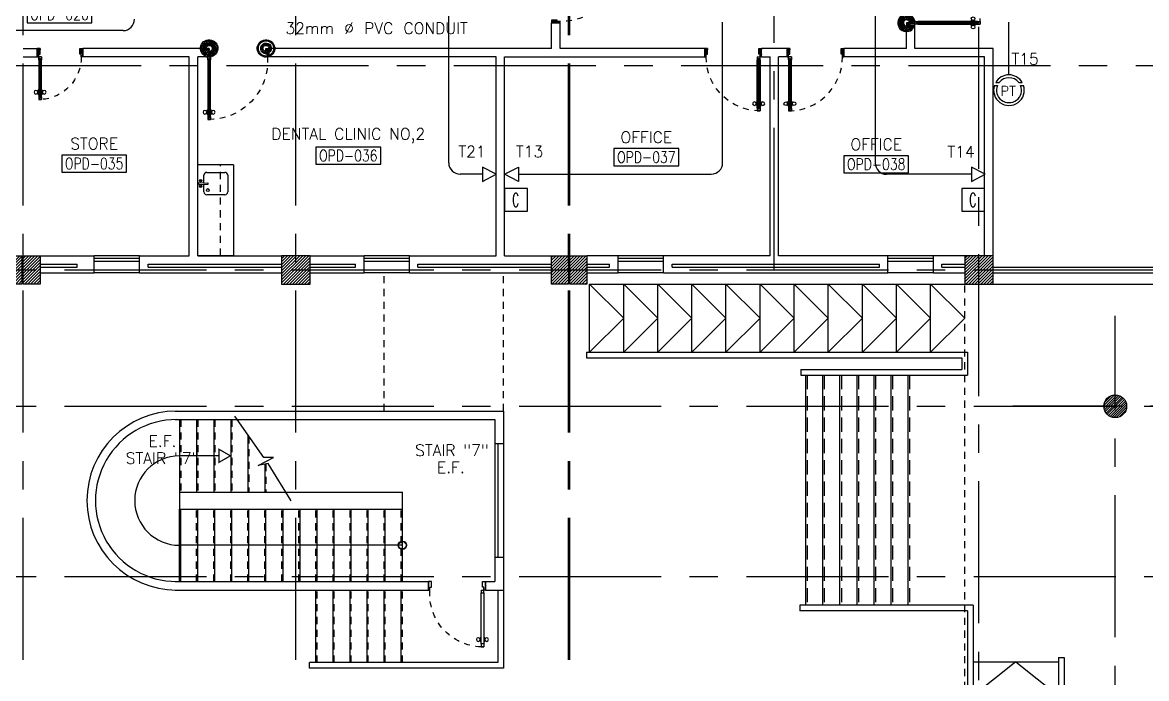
# Model space of a CAD drawing. Extents: x -1.4 to 90.6, y -12.3 to 78.9.
# Drawn here: x 42.56 to 62.34, y -0.56 to 10.99 of the extents above; entities that cross this region are included whole.
import ezdxf
from ezdxf.enums import TextEntityAlignment as Align

# ---------------------------------------------------------------- set-up
doc = ezdxf.new("R2010")
doc.units = 0
doc.header["$MEASUREMENT"] = 0
for name, pattern in [('CENTERX2', [4, 2.5, -0.5, 0.5, -0.5]), ('HIDDEN', [0.375, 0.25, -0.125]), ('HIDDEN2', [0.1875, 0.125, -0.0625])]:
    doc.linetypes.add(name, pattern=pattern)
doc.layers.get('0').update_dxf_attribs({"color": 11, "linetype": 'CONTINUOUS'})
for name, color, linetype in [('AXES', 11, 'CENTERX2'), ('CANOPY-LN', 11, 'CONTINUOUS'), ('COL', 11, 'CONTINUOUS'), ('DOOR', 11, 'CONTINUOUS'), ('E-CO', 6, 'CONTINUOUS'), ('E-TEL', 4, 'CONTINUOUS'), ('E-TEXT', 2, 'CONTINUOUS'), ('E-WIRE', 4, 'CONTINUOUS'), ('Handrail', 11, 'CONTINUOUS'), ('HAT', 11, 'CONTINUOUS'), ('HIDDEN', 11, 'HIDDEN2'), ('INSUL', 11, 'CONTINUOUS'), ('Locker', 11, 'CONTINUOUS'), ('ME-FIX', 11, 'CONTINUOUS'), ('Ramb', 11, 'CONTINUOUS'), ('RM-BOX', 11, 'CONTINUOUS'), ('RM-NAME', 11, 'CONTINUOUS'), ('RM-NO', 11, 'CONTINUOUS'), ('SHAFT', 11, 'CONTINUOUS'), ('Step', 11, 'CONTINUOUS'), ('STR', 11, 'CONTINUOUS'), ('WALL', 11, 'CONTINUOUS'), ('WIN', 11, 'CONTINUOUS')]:
    doc.layers.add(name, color=color, linetype=linetype)
doc.styles.add('ROMANS', font='ROMANS.shx', dxfattribs={"width": 0.6})
doc.styles.get("Standard").update_dxf_attribs({"font": 'TXT.shx'})

# ---------------------------------------------------------------- blocks, each defined once
blk = doc.blocks.new('RM1')
at = {"layer": 'RM-BOX'}
blk.add_lwpolyline([(570, -200), (-570, -200), (-570, -500), (570, -500)], close=True, dxfattribs=at)
at = {"layer": 'RM-NAME', "style": 'ROMANS'}
for tag, p in [('ROOMNAME1', (0, 324)), ('ROOMNAME2', (0, 0))]:
    blk.add_attdef(tag, text='', height=200, dxfattribs=at).set_placement(p, align=Align.MIDDLE)
at = {"layer": 'RM-NO', "style": 'ROMANS', "width": 0.8}
blk.add_attdef('ROOMNO', text='', height=200, dxfattribs=at).set_placement((0, -350), align=Align.MIDDLE)
blk = doc.blocks.new('*X131')
at = {"color": 0}
for p, q in [((61359, 10129), (61837, 10607)), ((61359, 10182), (61784, 10607)), ((61359, 10235), (61731, 10607)), ((61359, 10288), (61678, 10607)), ((61359, 10341), (61624, 10607)), ((61359, 10395), (61571, 10607)), ((61359, 10448), (61518, 10607)), ((61359, 10501), (61465, 10607)), ((61359, 10554), (61412, 10607)), ((61359, 10607), (61359, 10607)), ((61390, 10107), (61859, 10576)), ((61443, 10107), (61859, 10523)), ((61496, 10107), (61859, 10470)), ((61549, 10107), (61859, 10417)), ((61602, 10107), (61859, 10364)), ((61655, 10107), (61859, 10311)), ((61708, 10107), (61859, 10258)), ((61761, 10107), (61859, 10205)), ((61814, 10107), (61859, 10152))]:
    blk.add_line(p, q, dxfattribs=at)
blk = doc.blocks.new('COL50')
at = {"layer": 'COL'}
blk.add_lwpolyline([(-250, 250), (-250, -250), (250, -250), (250, 250)], close=True, dxfattribs=at)
blk = doc.blocks.new('A$C74DC60CF')
at = {"layer": 'DOOR', "color": 0, "linetype": 'ByBlock'}
for p, q in [((81, 1200), (81, 1250)), ((131, 1250), (81, 1250)), ((81, 1250), (131, 1250)), ((81, 1200), (98, 1200)), ((98, 1200), (98, 1220)), ((98, 1220), (114, 1220)), ((114, 1200), (114, 1220)), ((114, 1200), (131, 1200)), ((131, 1200), (131, 1250)), ((65, 1155), (65, 1090)), ((74, 1155), (65, 1155)), ((74, 1090), (65, 1090)), ((74, 1078), (74, 1168)), ((81, 1168), (74, 1168)), ((74, 1155), (74, 1090)), ((81, 1078), (74, 1078)), ((131, 1168), (138, 1168)), ((131, 1078), (138, 1078)), ((138, 1078), (138, 1168)), ((138, 1155), (138, 1090)), ((138, 1155), (147, 1155)), ((138, 1090), (147, 1090)), ((147, 1155), (147, 1090)), ((98, 200), (81, 200)), ((81, 200), (81, 150)), ((98, 180), (98, 200)), ((131, 200), (114, 200)), ((114, 200), (114, 180)), ((131, 150), (131, 200)), ((56, 150), (56, 0)), ((56, 150), (81, 150)), ((106, 0), (56, 0)), ((131, 150), (81, 150)), ((81, 150), (81, 100)), ((81, 100), (106, 100)), ((114, 180), (98, 180)), ((106, 100), (106, 0)), ((1131, 100), (1106, 100)), ((1106, 100), (1106, 0)), ((1131, 150), (1131, 100)), ((1156, 150), (1131, 150)), ((1156, 150), (1156, 0)), ((1156, 0), (1156, 150)), ((1106, 0), (1156, 0))]:
    blk.add_line(p, q, dxfattribs=at)
at = {"layer": 'DOOR', "linetype": 'ByBlock'}
for p, q in [((81, 200), (81, 1200)), ((98, 200), (98, 1200)), ((114, 200), (114, 1200)), ((131, 1200), (131, 200))]:
    blk.add_line(p, q, dxfattribs=at)
at = {"layer": 'DOOR', "color": 9, "linetype": 'ByBlock'}
for p, q in [((106, 0), (56, 114)), ((106, 0), (56, 40)), ((106, 0), (93, 100)), ((1106, 0), (1156, 114)), ((1106, 0), (1119, 100)), ((1106, 0), (1156, 40))]:
    blk.add_line(p, q, dxfattribs=at)
at = {"layer": 'DOOR', "color": 0, "linetype": 'ByBlock'}
for centre in [(32, 1123), (179, 1123)]:
    blk.add_circle(centre, 32.4, dxfattribs=at)
at = {"layer": 'DOOR', "linetype": 'HIDDEN', "ltscale": 0.5}
blk.add_arc((106, 223), 1028, 355.9414, 91.3941, dxfattribs=at)
at = {"layer": 'DOOR', "color": 9, "linetype": 'ByBlock'}
for centre, radius, start, end in [((106, 0), 154, 103.7142, 108.8947), ((106, 0), 134, 100.72, 111.8402), ((106, 0), 114, 102.6226, 115.9162), ((106, 0), 94.4, 90, 121.9818), ((106, 0), 74.4, 90, 132.2236), ((106, 0), 54.4, 90, 156.7926), ((106, 0), 34.4, 90, 180), ((106, 0), 14.4, 90, 180), ((1106, 0), 94.4, 58.0182, 90), ((1106, 0), 74.4, 47.7764, 90), ((1106, 0), 54.4, 23.2074, 90), ((1106, 0), 34.4, 0, 90), ((1106, 0), 14.4, 0, 90), ((1106, 0), 134, 68.1598, 79.28), ((1106, 0), 154, 71.1053, 76.2858)]:
    blk.add_arc(centre, radius, start, end, dxfattribs=at)
blk = doc.blocks.new('*X125')
at = {"color": 0}
for p, q in [((73379, 10694), (73846, 11161)), ((73379, 10747), (73793, 11161)), ((73379, 10800), (73740, 11161)), ((73379, 10853), (73687, 11161)), ((73379, 10906), (73634, 11161)), ((73379, 10959), (73581, 11161)), ((73379, 11012), (73528, 11161)), ((73379, 11065), (73475, 11161)), ((73379, 11118), (73422, 11161)), ((73399, 10661), (73879, 11141)), ((73452, 10661), (73879, 11088)), ((73505, 10661), (73879, 11035)), ((73558, 10661), (73879, 10982)), ((73611, 10661), (73879, 10929)), ((73664, 10661), (73879, 10876)), ((73717, 10661), (73879, 10823)), ((73770, 10661), (73879, 10770)), ((73823, 10661), (73879, 10717)), ((73876, 10661), (73879, 10664))]:
    blk.add_line(p, q, dxfattribs=at)
blk = doc.blocks.new('DOOR100')
at = {"layer": 'DOOR', "color": 7, "linetype": 'ByBlock'}
for p, q in [((-91, 1205), (-91, 1140)), ((-82, 1205), (-91, 1205)), ((-82, 1128), (-82, 1218)), ((-75, 1218), (-82, 1218)), ((-82, 1205), (-82, 1140)), ((-75, 1250), (-75, 1300)), ((-75, 1300), (-25, 1300)), ((-25, 1300), (-75, 1300)), ((-58, 1250), (-75, 1250)), ((-58, 1250), (-58, 1270)), ((-42, 1270), (-58, 1270)), ((-42, 1250), (-42, 1270)), ((-25, 1250), (-42, 1250)), ((-25, 1250), (-25, 1300)), ((-25, 1218), (-18, 1218)), ((-18, 1128), (-18, 1218)), ((-18, 1205), (-18, 1140)), ((-18, 1205), (-9, 1205)), ((-9, 1205), (-9, 1140)), ((-82, 1140), (-91, 1140)), ((-75, 1128), (-82, 1128)), ((-25, 1128), (-18, 1128)), ((-18, 1140), (-9, 1140)), ((-75, 200), (-58, 200)), ((-75, 150), (-75, 200)), ((-58, 200), (-58, 180)), ((-42, 200), (-25, 200)), ((-42, 180), (-42, 200)), ((-25, 200), (-25, 150)), ((-1200, 0), (-1200, 150)), ((-1200, 150), (-1175, 150)), ((-1200, 150), (-1200, 0)), ((-1150, 0), (-1200, 114)), ((-1150, 0), (-1200, 40)), ((-1150, 0), (-1200, 0)), ((-1175, 150), (-1175, 100)), ((-1175, 100), (-1150, 100)), ((-1150, 0), (-1163, 100)), ((-1150, 100), (-1150, 0)), ((-75, 150), (-25, 150)), ((-58, 180), (-42, 180)), ((-50, 0), (0, 114)), ((-50, 100), (-50, 0)), ((-50, 0), (-37, 100)), ((-25, 100), (-50, 100)), ((-50, 0), (0, 40)), ((-50, 0), (0, 0)), ((0, 150), (-25, 150)), ((-25, 150), (-25, 100)), ((0, 0), (0, 150)), ((0, 150), (0, 0))]:
    blk.add_line(p, q, dxfattribs=at)
at = {"layer": 'DOOR', "linetype": 'ByBlock'}
for p, q in [((-75, 1250), (-75, 200)), ((-58, 200), (-58, 1250)), ((-42, 200), (-42, 1250)), ((-25, 200), (-25, 1250))]:
    blk.add_line(p, q, dxfattribs=at)
at = {"layer": 'DOOR', "color": 7, "linetype": 'ByBlock'}
for centre in [(-124, 1173), (24, 1173)]:
    blk.add_circle(centre, 32.4, dxfattribs=at)
at = {"layer": 'DOOR', "linetype": 'HIDDEN', "ltscale": 0.5}
blk.add_arc((-25, 150), 1150, 90, 180, dxfattribs=at)
at = {"layer": 'DOOR', "color": 7, "linetype": 'ByBlock'}
for centre, radius, start, end in [((-1150, 0), 154, 103.7142, 108.8947), ((-1150, 0), 134, 100.72, 111.8402), ((-1150, 0), 94.4, 90, 121.9818), ((-1150, 0), 74.4, 90, 132.2236), ((-1150, 0), 54.4, 90, 156.7926), ((-1150, 0), 34.4, 90, 180), ((-1150, 0), 14.4, 90, 180), ((-50, 0), 94.4, 58.0182, 90), ((-50, 0), 74.4, 47.7764, 90), ((-50, 0), 54.4, 23.2074, 90), ((-50, 0), 34.4, 0, 90), ((-50, 0), 14.4, 0, 90), ((-50, 0), 134, 68.1598, 79.28), ((-50, 0), 114, 64.0838, 77.3774), ((-50, 0), 154, 71.1053, 76.2858)]:
    blk.add_arc(centre, radius, start, end, dxfattribs=at)
blk = doc.blocks.new('A$C49F1192B')
at = {"layer": 'DOOR', "color": 0, "linetype": 'ByBlock', "xscale": -1, "rotation": 270}
blk.add_blockref('DOOR100', (0, 1200), dxfattribs=at)
blk = doc.blocks.new('C-300')
at = {"layer": 'HAT', "linetype": 'ByBlock', "ltscale": 0.3}
h = blk.add_hatch(dxfattribs=at)
h.set_pattern_fill('ANSI31', color=8, scale=300, style=0)
h.set_pattern_definition([(45, (-258496.182, -82361.005), (-26.5165043, 26.5165043), [])])
h.paths.add_polyline_path([(300, 500), (0, 500), (0, 250), (300, 250)])
h.paths.add_polyline_path([(300, 250), (0, 250), (0, 0), (300, 0)])
at = {"layer": 'COL'}
blk.add_lwpolyline([(0, 500), (300, 500), (300, 0), (0, 0)], close=True, dxfattribs=at)
blk = doc.blocks.new('C-300A')
at = {"layer": 'SHAFT', "color": 6, "linetype": 'ByBlock', "ltscale": 0.3}
for p in [(-300, 0), (20, 0)]:
    blk.add_blockref('C-300', p, dxfattribs=at)
blk = doc.blocks.new('DOOR1000')
at = {"layer": 'DOOR', "color": 7, "linetype": 'ByBlock'}
for p, q in [((-150, 0), (0, 0)), ((-150, 0), (-150, -25)), ((0, -50), (-114, 0)), ((0, -50), (-40, 0)), ((0, -50), (0, 0)), ((-1100, -25), (-1100, -75)), ((-1100, -75), (-1100, -25)), ((-1050, -25), (-1100, -25)), ((-1050, -75), (-1100, -75)), ((-1070, -42), (-1070, -58)), ((-1050, -42), (-1070, -42)), ((-1050, -58), (-1070, -58)), ((-1050, -25), (-1050, -42)), ((-1050, -58), (-1050, -75)), ((-1018, -25), (-1018, -18)), ((-928, -18), (-1018, -18)), ((-1018, -75), (-1018, -82)), ((-928, -82), (-1018, -82)), ((-1005, -18), (-1005, -9)), ((-1005, -9), (-940, -9)), ((-1005, -18), (-940, -18)), ((-1005, -82), (-1005, -91)), ((-1005, -82), (-940, -82)), ((-1005, -91), (-940, -91)), ((-940, -18), (-940, -9)), ((-940, -82), (-940, -91)), ((-928, -25), (-928, -18)), ((-928, -75), (-928, -82)), ((-200, -25), (-150, -25)), ((-200, -42), (-200, -25)), ((-180, -42), (-200, -42)), ((-200, -58), (-180, -58)), ((-200, -75), (-200, -58)), ((-150, -75), (-200, -75)), ((-180, -58), (-180, -42)), ((-150, -25), (-100, -25)), ((-150, -75), (-150, -25)), ((-100, -25), (-100, -50)), ((0, -50), (-100, -37)), ((-100, -50), (0, -50)), ((-150, -975), (-100, -975)), ((-150, -1000), (-150, -975)), ((0, -950), (-114, -1000)), ((-100, -975), (-100, -950)), ((0, -950), (-100, -963)), ((-100, -950), (0, -950)), ((0, -950), (-40, -1000)), ((0, -950), (0, -1000)), ((-150, -1000), (0, -1000)), ((0, -1000), (-150, -1000))]:
    blk.add_line(p, q, dxfattribs=at)
at = {"layer": 'DOOR', "linetype": 'ByBlock'}
for p, q in [((-200, -25), (-1050, -25)), ((-200, -42), (-1050, -42)), ((-200, -58), (-1050, -58)), ((-1050, -75), (-200, -75))]:
    blk.add_line(p, q, dxfattribs=at)
at = {"layer": 'DOOR', "color": 7, "linetype": 'ByBlock'}
for centre in [(-973, 24), (-973, -124)]:
    blk.add_circle(centre, 32.4, dxfattribs=at)
for centre, radius, start, end in [((0, -50), 154, 161.1053, 166.2858), ((0, -50), 94.4, 148.0182, 180), ((0, -50), 134, 158.1598, 169.28), ((0, -50), 114, 154.0838, 167.3774), ((0, -50), 74.4, 137.7764, 180), ((0, -50), 54.4, 113.2074, 180), ((0, -50), 34.4, 90, 180), ((0, -50), 14.4, 90, 180), ((0, -950), 154, 193.7142, 198.8947), ((0, -950), 134, 190.72, 201.8402), ((0, -950), 94.4, 180, 211.9818), ((0, -950), 74.4, 180, 222.2236), ((0, -950), 54.4, 180, 246.7926), ((0, -950), 34.4, 180, 270), ((0, -950), 14.4, 180, 270)]:
    blk.add_arc(centre, radius, start, end, dxfattribs=at)
at = {"layer": 'DOOR', "linetype": 'HIDDEN', "ltscale": 0.5}
blk.add_arc((-150, -25), 950, 180, 270, dxfattribs=at)
blk = doc.blocks.new('DOOR80')
at = {"layer": 'DOOR', "color": 7, "linetype": 'ByBlock'}
for p, q in [((-150, 800), (0, 800)), ((-150, 800), (-150, 775)), ((0, 800), (-150, 800)), ((0, 750), (-114, 800)), ((0, 750), (-40, 800)), ((0, 750), (0, 800)), ((-150, 775), (-100, 775)), ((-100, 775), (-100, 750)), ((0, 750), (-100, 763)), ((-100, 750), (0, 750)), ((-850, 75), (-900, 75)), ((-900, 75), (-900, 25)), ((-900, 25), (-900, 75)), ((-850, 25), (-900, 25)), ((-850, 58), (-870, 58)), ((-870, 42), (-870, 58)), ((-850, 42), (-870, 42)), ((-850, 58), (-850, 75)), ((-850, 25), (-850, 42)), ((-727, 82), (-817, 82)), ((-817, 75), (-817, 82)), ((-817, 25), (-817, 18)), ((-727, 18), (-817, 18)), ((-805, 91), (-740, 91)), ((-805, 82), (-805, 91)), ((-805, 82), (-740, 82)), ((-805, 18), (-740, 18)), ((-805, 18), (-805, 9)), ((-805, 9), (-740, 9)), ((-740, 82), (-740, 91)), ((-740, 18), (-740, 9)), ((-727, 75), (-727, 82)), ((-727, 25), (-727, 18)), ((-150, 75), (-200, 75)), ((-200, 75), (-200, 58)), ((-200, 58), (-180, 58)), ((-180, 42), (-200, 42)), ((-200, 42), (-200, 25)), ((-200, 25), (-150, 25)), ((-180, 58), (-180, 42)), ((-150, 75), (-150, 25)), ((-150, 25), (-100, 25)), ((-150, 0), (-150, 25)), ((0, 0), (-150, 0)), ((0, 50), (-114, 0)), ((-100, 25), (-100, 50)), ((0, 50), (-100, 37)), ((-100, 50), (0, 50)), ((0, 50), (-40, 0)), ((0, 50), (0, 0))]:
    blk.add_line(p, q, dxfattribs=at)
at = {"layer": 'DOOR', "linetype": 'ByBlock'}
for p, q in [((-850, 75), (-200, 75)), ((-200, 58), (-850, 58)), ((-200, 42), (-850, 42)), ((-200, 25), (-850, 25))]:
    blk.add_line(p, q, dxfattribs=at)
at = {"layer": 'DOOR', "color": 7, "linetype": 'ByBlock'}
for centre in [(-772, 124), (-772, -24)]:
    blk.add_circle(centre, 32.4, dxfattribs=at)
for centre, radius, start, end in [((0, 750), 154, 161.1053, 166.2858), ((0, 750), 134, 158.1598, 169.28), ((0, 750), 94.4, 148.0182, 180), ((0, 750), 74.4, 137.7764, 180), ((0, 750), 54.4, 113.2074, 180), ((0, 750), 34.4, 90, 180), ((0, 750), 14.4, 90, 180), ((0, 50), 154, 193.7142, 198.8947), ((0, 50), 134, 190.72, 201.8402), ((0, 50), 114, 192.6226, 205.9162), ((0, 50), 94.4, 180, 211.9818), ((0, 50), 74.4, 180, 222.2236), ((0, 50), 54.4, 180, 246.7926), ((0, 50), 34.4, 180, 270), ((0, 50), 14.4, 180, 270)]:
    blk.add_arc(centre, radius, start, end, dxfattribs=at)
at = {"layer": 'DOOR', "linetype": 'HIDDEN', "ltscale": 0.5}
blk.add_arc((-149, 23), 752, 90.0695, 176.0204, dxfattribs=at)
blk = doc.blocks.new('STL-DR')
at = {"layer": 'DOOR', "color": 0, "linetype": 'ByBlock'}
for p, q in [((50, 0), (0, 0)), ((0, -150), (0, 0)), ((50, -100), (50, 0)), ((0, -150), (25, -150)), ((25, -100), (50, -100)), ((25, -150), (25, -100)), ((75, -150), (25, -150)), ((25, -200), (25, -150)), ((75, -150), (75, -200)), ((950, -100), (950, 0)), ((950, 0), (1000, 0)), ((975, -100), (950, -100)), ((975, -150), (975, -100)), ((1000, -150), (975, -150)), ((1000, 0), (1000, -150)), ((75, -200), (25, -200)), ((18, -978), (18, -1068)), ((25, -978), (18, -978)), ((75, -978), (82, -978)), ((82, -978), (82, -1068)), ((18, -990), (9, -990)), ((9, -1055), (9, -990)), ((18, -1055), (9, -1055)), ((18, -1055), (18, -990)), ((25, -1068), (18, -1068)), ((25, -1100), (75, -1100)), ((25, -1100), (25, -1150)), ((25, -1150), (75, -1150)), ((75, -1150), (25, -1150)), ((75, -1068), (82, -1068)), ((75, -1100), (75, -1150)), ((82, -990), (91, -990)), ((82, -1055), (82, -990)), ((82, -1055), (91, -1055)), ((91, -1055), (91, -990))]:
    blk.add_line(p, q, dxfattribs=at)
at = {"layer": 'DOOR', "linetype": 'ByBlock'}
for p, q in [((25, -200), (25, -1100)), ((75, -1100), (75, -200))]:
    blk.add_line(p, q, dxfattribs=at)
at = {"layer": 'DOOR', "color": 0, "linetype": 'ByBlock'}
for centre in [(-24, -1023), (124, -1023)]:
    blk.add_circle(centre, 32.4, dxfattribs=at)
at = {"layer": 'DOOR', "linetype": 'HIDDEN', "ltscale": 0.5}
blk.add_arc((50, -223), 928, 271.544, 4.4816, dxfattribs=at)
at = {"layer": 'WALL'}
for p, q in [((0, 0), (0, -150)), ((0, 0), (0, -150)), ((1000, 0), (1000, -150))]:
    blk.add_line(p, q, dxfattribs=at)
blk = doc.blocks.new('A$C347D0806')
at = {"layer": 'ME-FIX'}
for p, q in [((0.627, 1.6), (0.627, 0)), ((0.107, 1.28), (0.107, 1.417)), ((0.157, 1.467), (0.478, 1.467)), ((0.528, 1.417), (0.528, 1.124)), ((0.019, 1.254), (0.019, 1.287)), ((0.019, 1.287), (0.174, 1.28)), ((0.019, 1.254), (0.174, 1.261)), ((0.107, 1.124), (0.107, 1.261)), ((0.478, 1.074), (0.157, 1.074)), ((0.627, 0), (0, 0))]:
    blk.add_line(p, q, dxfattribs=at)
for centre, radius in [((0.05, 1.32), 0.0217), ((0.05, 1.221), 0.0217), ((0.05, 1.32), 0.014), ((0.05, 1.221), 0.014), ((0.177, 1.156), 0.0255)]:
    blk.add_circle(centre, radius, dxfattribs=at)
for centre, radius, start, end in [((0.157, 1.417), 0.0499, 90, 180), ((0.478, 1.417), 0.0499, 0, 90), ((0.174, 1.27), 0.00997, 270, 90), ((0.157, 1.124), 0.0499, 180, 270), ((0.478, 1.124), 0.0499, 270, 0)]:
    blk.add_arc(centre, radius, start, end, dxfattribs=at)

msp = doc.modelspace()

# ---------------------------------------------------------------- hatches: boundary and pattern name
at = {"layer": 'HAT'}
h = msp.add_hatch(dxfattribs=at)
h.set_pattern_fill('ANSI31', color=256, scale=0.24, style=0)
h.set_pattern_definition([(45, (12.799208, -30.671024), (-0.021213203, 0.021213203), [])])
h.paths.add_polyline_path([(61.5914, 4.2365), (61.7914, 4.2365), (61.7914, 4.4365, 0.4142136)])
h.paths.add_polyline_path([(61.7914, 4.4365), (61.7914, 4.2365), (61.9914, 4.2365, 0.4142136)])
h.paths.add_polyline_path([(61.9914, 4.2365), (61.7914, 4.2365), (61.7914, 4.0365, 0.4142136)])
h.paths.add_polyline_path([(61.7914, 4.2365), (61.5914, 4.2365, 0.4142136), (61.7914, 4.0365)])

# ---------------------------------------------------------------- linework, layer by layer
for p, q in [((46.8062, 3.3331), (46.2985, 4.0644)), ((46.7077, 3.1927), (46.9765, 3.3331)), ((46.883, 3.2278), (46.7077, 3.1927)), ((46.9765, 3.3331), (46.8062, 3.3331)), ((47.2922, 2.5726), (46.883, 3.2278)), ((45.3262, 2.7265), (49.2462, 2.7265)), ((45.3262, 2.7265), (45.3262, 2.4265)), ((49.2462, 2.4265), (49.2462, 2.7265)), ((45.3262, 2.4265), (49.2462, 2.4265))]:
    msp.add_line(p, q)
at = {"layer": 'AXES'}
for p, q in [((47.3714, -0.2278), (47.3714, 78.5849)), ((59.3914, -11.5849), (59.3914, 78.2497)), ((42.5714, -0.2278), (42.5714, 77.909)), ((52.1714, -0.2278), (52.1714, 77.8997)), ((52.1914, -0.2278), (52.1914, 77.8997)), ((55.7914, 6.6365), (55.7914, 65.4565)), ((10.1514, 10.2365), (68.3914, 10.2365)), ((-0.7, 6.6365), (69.5914, 6.6365)), ((61.7914, -7.8307), (61.7914, 5.8312)), ((-0.7, 4.2365), (68.3914, 4.2365)), ((-0.7, 4.2365), (76.7914, 4.2365)), ((89.9111, 4.2365), (59.9914, 4.2365)), ((-0.7, 1.2365), (66.5914, 1.2365)), ((-0.7, 1.2365), (66.5914, 1.2365))]:
    msp.add_line(p, q, dxfattribs=at)
at = {"layer": 'CANOPY-LN', "linetype": 'HIDDEN2'}
msp.add_line((59.1414, -9.0635), (59.1414, 6.3865), dxfattribs=at)
at = {"layer": 'E-CO', "color": 4}
for points in [[(51.4464, 8.073), (51.0464, 8.073), (51.0464, 7.673), (51.4464, 7.673)], [(59.4914, 8.073), (59.0914, 8.073), (59.0914, 7.673), (59.4914, 7.673)]]:
    msp.add_lwpolyline(points, close=True, dxfattribs=at)
at = {"layer": 'E-TEL', "color": 4}
for p, q in [((59.6871, 9.9359), (59.7472, 9.9359)), ((60.0949, 9.9359), (60.1549, 9.9359)), ((59.6648, 9.8859), (59.7181, 9.8859)), ((60.124, 9.8859), (60.1773, 9.8859)), ((50.6543, 8.4485), (50.6543, 8.196)), ((50.8964, 8.3223), (50.6543, 8.4485)), ((50.6543, 8.196), (50.8964, 8.3223)), ((50.8964, 8.3223), (50.8964, 8.3223)), ((51.0464, 8.3223), (51.2886, 8.4485)), ((51.0464, 8.3223), (51.0464, 8.3223)), ((51.2886, 8.196), (51.0464, 8.3223)), ((51.2886, 8.4485), (51.2886, 8.196)), ((59.2597, 8.4473), (59.2597, 8.1947)), ((59.5019, 8.321), (59.2597, 8.4473)), ((59.2597, 8.1947), (59.5019, 8.321)), ((59.5019, 8.321), (59.5019, 8.321))]:
    msp.add_line(p, q, dxfattribs=at)
for radius, start, end in [(0.2698, 29.90154, 150.09846), (0.2198, 37.72665, 142.27335), (0.2698, 161.74713, 18.25287), (0.2198, 157.39041, 22.60959)]:
    msp.add_arc((59.921, 9.8014), radius, start, end, dxfattribs=at)
at = {"layer": 'E-WIRE', "color": 4}
for p, q in [((50.0623, 8.5223), (50.0623, 12.0508)), ((57.5658, 11.8449), (57.5658, 8.521)), ((54.8823, 8.5223), (54.8823, 10.9959)), ((59.921, 10.0712), (59.921, 10.9959)), ((44.3321, 10.8507), (41.4813, 10.8507)), ((50.6543, 8.3223), (50.2623, 8.3223)), ((51.2886, 8.3223), (54.6823, 8.3223)), ((59.2597, 8.321), (57.7658, 8.321))]:
    msp.add_line(p, q, dxfattribs=at)
for centre, start, end in [((44.3321, 11.0507), 270, 0), ((50.2623, 8.5223), 180, 270), ((54.6823, 8.5223), 270, 0), ((57.7658, 8.521), 180, 270)]:
    msp.add_arc(centre, 0.2, start, end, dxfattribs=at)
at = {"layer": 'Handrail'}
for p, q in [((52.5414, 6.3865), (59.1414, 6.3865)), ((52.4876, 5.1865), (59.1914, 5.1865)), ((52.4876, 5.1865), (52.4876, 5.0865)), ((59.0914, 5.1865), (59.0914, 5.1865)), ((59.1914, 5.1865), (59.1914, 4.7865)), ((52.4876, 5.0865), (59.0914, 5.0865)), ((59.0914, 5.0865), (59.0914, 4.8865)), ((56.2596, 4.8865), (59.0914, 4.8865)), ((56.2596, 4.8865), (56.2596, 4.7865)), ((56.2596, 4.7865), (59.1914, 4.7865)), ((50.9264, 1.0015), (50.9264, -0.2735)), ((51.0264, 1.0015), (51.0264, -0.3735)), ((59.2914, 0.7365), (56.2414, 0.7365)), ((56.2414, 0.7365), (56.2414, 0.6365)), ((59.1914, 0.6365), (56.2414, 0.6365)), ((59.1914, 0.6365), (59.1914, -8.0635)), ((59.2914, 0.7365), (59.2914, -8.0635)), ((60.7914, -0.185), (60.7914, -8.0635)), ((60.7914, -0.185), (60.8914, -0.185)), ((60.8914, -0.185), (60.8914, -8.0635)), ((50.9264, -0.2735), (47.6132, -0.2735)), ((47.6132, -0.3735), (47.6132, -0.2735)), ((51.0264, -0.3735), (47.6132, -0.3735))]:
    msp.add_line(p, q, dxfattribs=at)
at = {"layer": 'HIDDEN'}
for p, q in [((48.9264, 4.1515), (48.9264, 6.5865)), ((51.0264, 4.1515), (51.0264, 6.5865))]:
    msp.add_line(p, q, dxfattribs=at)
at = {"layer": 'INSUL'}
for p, q in [((42.8714, 6.7365), (43.5214, 6.7365)), ((43.5214, 6.6865), (43.5214, 6.7365)), ((44.7714, 6.7365), (47.1214, 6.7365)), ((44.7714, 6.6865), (44.7714, 6.7365)), ((47.6214, 6.7365), (48.4214, 6.7365)), ((48.4214, 6.6865), (48.4214, 6.7365)), ((49.5214, 6.7365), (51.8714, 6.7365)), ((49.5214, 6.6865), (49.5214, 6.7365)), ((52.4914, 6.7365), (52.8914, 6.7365)), ((52.8914, 6.6865), (52.8914, 6.7365)), ((53.9914, 6.7365), (57.6414, 6.7365)), ((53.9914, 6.6865), (53.9914, 6.7365)), ((57.6414, 6.6865), (57.6414, 6.7365)), ((58.7414, 6.6865), (58.7414, 6.7365)), ((58.7414, 6.7365), (59.1414, 6.7365)), ((42.8714, 6.6865), (43.5214, 6.6865)), ((44.7714, 6.6865), (47.1214, 6.6865)), ((47.6214, 6.6865), (48.4214, 6.6865)), ((49.5214, 6.6865), (51.8714, 6.6865)), ((52.4914, 6.6865), (52.8914, 6.6865)), ((53.9914, 6.6865), (57.6414, 6.6865)), ((58.7414, 6.6865), (59.1414, 6.6865))]:
    msp.add_line(p, q, dxfattribs=at)
at = {"layer": 'ME-FIX'}
msp.add_line((46.2729, 8.4867), (45.6464, 8.4867), dxfattribs=at)
at = {"layer": 'ME-FIX', "linetype": 'HIDDEN2'}
msp.add_line((46.0464, 6.8865), (46.0464, 8.4867), dxfattribs=at)
at = {"layer": 'Ramb'}
for p, q in [((52.5414, 5.1865), (52.5414, 6.3865)), ((53.1414, 5.7865), (52.5414, 6.3865)), ((53.1414, 5.1865), (53.1414, 6.3865)), ((53.7414, 5.7865), (53.1414, 6.3865)), ((53.7414, 5.1865), (53.7414, 6.3865)), ((54.3414, 5.7865), (53.7414, 6.3865)), ((54.3414, 5.1865), (54.3414, 6.3865)), ((54.9414, 5.7865), (54.3414, 6.3865)), ((54.9414, 5.1865), (54.9414, 6.3865)), ((55.5414, 5.7865), (54.9414, 6.3865)), ((55.5414, 5.1865), (55.5414, 6.3865)), ((56.1414, 5.7865), (55.5414, 6.3865)), ((56.1414, 5.1865), (56.1414, 6.3865)), ((56.7414, 5.7865), (56.1414, 6.3865)), ((56.7414, 5.1865), (56.7414, 6.3865)), ((57.3414, 5.7865), (56.7414, 6.3865)), ((57.3414, 5.1865), (57.3414, 6.3865)), ((57.9414, 5.7865), (57.3414, 6.3865)), ((57.9414, 5.1865), (57.9414, 6.3865)), ((58.5414, 5.7865), (57.9414, 6.3865)), ((58.5414, 5.1865), (58.5414, 6.3865)), ((59.1414, 5.7865), (58.5414, 6.3865)), ((53.1414, 5.7865), (52.5414, 5.1865)), ((53.7414, 5.7865), (53.1414, 5.1865)), ((54.3414, 5.7865), (53.7414, 5.1865)), ((54.9414, 5.7865), (54.3414, 5.1865)), ((55.5414, 5.7865), (54.9414, 5.1865)), ((56.1414, 5.7865), (55.5414, 5.1865)), ((56.7414, 5.7865), (56.1414, 5.1865)), ((57.3414, 5.7865), (56.7414, 5.1865)), ((57.9414, 5.7865), (57.3414, 5.1865)), ((58.5414, 5.7865), (57.9414, 5.1865)), ((59.1414, 5.7865), (58.5414, 5.1865)), ((59.2914, -0.2635), (60.7914, -0.2635)), ((60.0414, -0.2635), (59.2914, -0.8635)), ((60.0414, -0.2635), (60.7914, -0.8635))]:
    msp.add_line(p, q, dxfattribs=at)
at = {"layer": 'Step'}
for p, q in [((56.3414, 4.7865), (56.3414, 0.7365)), ((56.6414, 4.7865), (56.6414, 0.7365)), ((56.9414, 4.7865), (56.9414, 0.7365)), ((57.2414, 4.7865), (57.2414, 0.7365)), ((57.5414, 4.7865), (57.5414, 0.7365)), ((57.8414, 4.7865), (57.8414, 0.7365)), ((58.1414, 4.7865), (58.1414, 0.7365))]:
    msp.add_line(p, q, dxfattribs=at)
at = {"layer": 'Step', "linetype": 'HIDDEN'}
for p, q in [((56.3714, 4.7865), (56.3714, 0.7365)), ((56.6714, 4.7865), (56.6714, 0.7365)), ((56.9714, 4.7865), (56.9714, 0.7365)), ((57.2714, 4.7865), (57.2714, 0.7365)), ((57.5714, 4.7865), (57.5714, 0.7365)), ((57.8714, 4.7865), (57.8714, 0.7365)), ((58.1714, 4.7865), (58.1714, 0.7365))]:
    msp.add_line(p, q, dxfattribs=at)
at = {"layer": 'STR'}
for p, q in [((45.3262, 4.0015), (45.3262, 2.7265)), ((45.6262, 4.0015), (45.6262, 2.7265)), ((45.9262, 4.0015), (45.9262, 2.7265)), ((46.2262, 4.0015), (46.2262, 2.7265)), ((46.5262, 3.7364), (46.5262, 2.7265)), ((46.0194, 3.364), (45.3238, 3.364)), ((46.8262, 3.2165), (46.8262, 2.7265)), ((45.3262, 1.1515), (45.3262, 2.4265)), ((45.3462, 1.1515), (45.3462, 2.4265)), ((45.6462, 1.1515), (45.6462, 2.4265)), ((45.9462, 1.1515), (45.9462, 2.4265)), ((46.2462, 1.1515), (46.2462, 2.4265)), ((46.5462, 1.1515), (46.5462, 2.4265)), ((46.8462, 1.1515), (46.8462, 2.4265)), ((47.1462, 1.1515), (47.1462, 2.4265)), ((47.4462, 1.1515), (47.4462, 2.4265)), ((47.7462, 1.1515), (47.7462, 2.4265)), ((48.0462, 1.1515), (48.0462, 2.4265)), ((48.3462, 1.1515), (48.3462, 2.4265)), ((48.6462, 1.1515), (48.6462, 2.4265)), ((48.9462, 1.1515), (48.9462, 2.4265)), ((49.2462, 1.1515), (49.2462, 2.4265)), ((49.2462, 1.789), (45.3238, 1.789)), ((47.7262, -0.2735), (47.7262, 1.0015)), ((48.0262, -0.2735), (48.0262, 1.0015)), ((48.3262, -0.2735), (48.3262, 1.0015)), ((48.6262, -0.2735), (48.6262, 1.0015)), ((48.9262, -0.2735), (48.9262, 1.0015)), ((49.2262, -0.2735), (49.2262, 1.0015))]:
    msp.add_line(p, q, dxfattribs=at)
at = {"layer": 'STR', "linetype": 'HIDDEN2'}
for p, q in [((45.3462, 4.0015), (45.3462, 2.7265)), ((45.6462, 4.0015), (45.6462, 2.7265)), ((45.9462, 4.0015), (45.9462, 2.7265)), ((46.2462, 4.0015), (46.2462, 2.7265)), ((46.5462, 3.7076), (46.5462, 2.7265)), ((46.8462, 3.2205), (46.8462, 2.7265)), ((45.3262, 1.1515), (45.3262, 2.4265)), ((45.3462, 1.1515), (45.3462, 2.4265)), ((45.6262, 1.1515), (45.6262, 2.4265)), ((45.9262, 1.1515), (45.9262, 2.4265)), ((46.2262, 1.1515), (46.2262, 2.4265)), ((46.5262, 1.1515), (46.5262, 2.4265)), ((46.8262, 1.1515), (46.8262, 2.4265)), ((47.1262, 1.1515), (47.1262, 2.4265)), ((47.4262, 1.1515), (47.4262, 2.4265)), ((47.7262, 1.1515), (47.7262, 2.4265)), ((48.0262, 1.1515), (48.0262, 2.4265)), ((48.3262, 1.1515), (48.3262, 2.4265)), ((48.6262, 1.1515), (48.6262, 2.4265)), ((48.9262, 1.1515), (48.9262, 2.4265)), ((49.2262, 1.1515), (49.2262, 2.4265)), ((47.7462, -0.2735), (47.7462, 1.0015)), ((48.0462, -0.2735), (48.0462, 1.0015)), ((48.3462, -0.2735), (48.3462, 1.0015)), ((48.6462, -0.2735), (48.6462, 1.0015)), ((48.9462, -0.2735), (48.9462, 1.0015)), ((49.2462, -0.2735), (49.2462, 1.0015))]:
    msp.add_line(p, q, dxfattribs=at)
at = {"layer": 'STR', "const_width": 0.0215}
msp.add_lwpolyline([(46.0194, 3.2486), (46.0194, 3.4795), (46.2194, 3.364)], close=True, dxfattribs=at)
at = {"layer": 'STR'}
for radius in [0.075, 0.065]:
    msp.add_circle((49.2462, 1.789), radius, dxfattribs=at)
msp.add_arc((45.3238, 2.5765), 0.7875, 90, 270, dxfattribs=at)
at = {"layer": 'WALL'}
for p, q in [((52.0214, 10.9865), (51.8714, 10.9865)), ((51.8714, 10.5365), (51.8714, 10.9865)), ((52.0214, 10.5365), (52.0214, 10.9865)), ((58.1164, 10.5365), (58.1164, 10.9365)), ((58.2664, 10.9365), (58.1164, 10.9365)), ((58.2664, 10.5365), (58.2664, 10.9365)), ((42.5714, 10.5365), (42.8214, 10.5365)), ((42.8214, 10.3865), (42.8214, 10.5365)), ((43.6214, 10.5365), (43.6214, 10.3865)), ((45.7964, 10.5365), (43.6214, 10.5365)), ((45.7964, 10.5365), (45.7714, 10.5365)), ((45.7964, 10.3865), (45.7964, 10.5365)), ((46.8964, 10.5365), (46.8964, 10.3865)), ((47.9464, 10.5365), (46.8964, 10.5365)), ((51.8714, 10.5365), (46.8964, 10.5365)), ((54.5664, 10.5365), (52.0214, 10.5365)), ((54.5664, 10.3865), (54.5664, 10.5365)), ((56.0164, 10.5365), (55.5664, 10.5365)), ((55.5664, 10.3865), (55.5664, 10.5365)), ((56.0164, 10.3865), (56.0164, 10.5365)), ((58.1164, 10.5365), (57.0164, 10.5365)), ((57.0164, 10.3865), (57.0164, 10.5365)), ((59.6414, 10.5365), (58.2664, 10.5365)), ((59.6414, 6.8865), (59.6414, 10.5365)), ((42.5714, 10.3865), (42.8214, 10.3865)), ((45.4964, 10.3865), (43.6214, 10.3865)), ((45.4964, 6.8865), (45.4964, 10.3865)), ((45.6464, 6.8865), (45.6464, 10.3865)), ((45.7964, 10.3865), (45.6464, 10.3865)), ((45.7964, 10.3865), (45.7714, 10.3865)), ((50.8964, 10.3865), (46.8964, 10.3865)), ((47.9464, 10.3865), (46.8964, 10.3865)), ((50.8964, 6.8865), (50.8964, 10.3865)), ((51.0464, 6.8865), (51.0464, 10.3865)), ((51.0464, 10.3865), (54.5664, 10.3865)), ((55.5664, 10.3865), (55.7164, 10.3865)), ((55.7164, 6.8865), (55.7164, 10.3865)), ((55.8664, 6.8865), (55.8664, 10.3865)), ((56.0164, 10.3865), (55.8664, 10.3865)), ((59.4914, 10.3865), (57.0164, 10.3865)), ((59.4914, 6.8865), (59.4914, 10.3865)), ((42.8714, 6.8865), (43.8214, 6.8865)), ((43.8214, 6.5865), (43.8214, 6.8865)), ((44.6214, 6.8865), (45.4964, 6.8865)), ((44.6214, 6.5865), (44.6214, 6.8865)), ((45.6464, 6.8865), (47.1214, 6.8865)), ((47.6214, 6.8865), (48.5714, 6.8865)), ((48.5714, 6.5865), (48.5714, 6.8865)), ((49.3714, 6.8865), (50.8964, 6.8865)), ((49.3714, 6.5865), (49.3714, 6.8865)), ((51.0464, 6.8865), (51.9214, 6.8865)), ((53.0414, 6.8865), (52.4914, 6.8865)), ((53.0414, 6.5865), (53.0414, 6.8865)), ((53.8414, 6.5865), (53.8414, 6.8865)), ((55.7164, 6.8865), (53.8414, 6.8865)), ((57.7914, 6.8865), (55.8664, 6.8865)), ((57.7914, 6.5865), (57.7914, 6.8865)), ((59.6414, 6.8865), (58.5914, 6.8865)), ((58.5914, 6.5865), (58.5914, 6.8865)), ((42.8714, 6.5865), (43.8214, 6.5865)), ((44.6214, 6.5865), (47.1214, 6.5865)), ((47.6214, 6.5865), (48.5714, 6.5865)), ((49.3714, 6.5865), (51.8714, 6.5865)), ((52.4914, 6.5865), (53.0414, 6.5865)), ((53.8414, 6.5865), (57.7914, 6.5865)), ((58.5914, 6.5865), (59.1414, 6.5865)), ((45.2509, 4.1515), (51.0264, 4.1515)), ((45.2509, 4.0015), (50.8764, 4.0015)), ((50.8764, 4.0015), (50.8764, 3.5765)), ((51.0264, 4.1515), (51.0264, 3.5765)), ((51.0264, 3.5765), (50.8764, 3.5765)), ((51.0264, 1.5765), (50.8764, 1.5765)), ((50.8764, 1.5765), (50.8764, 1.1515)), ((51.0264, 1.5765), (51.0264, 1.0015)), ((45.2509, 1.1515), (49.7264, 1.1515)), ((45.2509, 1.0015), (49.7264, 1.0015)), ((49.7064, 1.0015), (49.7064, 1.1515)), ((50.7064, 1.0015), (50.7064, 1.1515)), ((50.7064, 1.1515), (50.8764, 1.1515)), ((50.7064, 1.0015), (51.0264, 1.0015))]:
    msp.add_line(p, q, dxfattribs=at)
msp.add_circle((61.7914, 4.2365), 0.2, dxfattribs=at)
for radius, start in [(1.575, 90), (1.425, 89.99998)]:
    msp.add_arc((45.2709, 2.5765), radius, start, 270, dxfattribs=at)
at = {"layer": 'WIN'}
for p, q in [((44.6214, 6.8865), (43.8214, 6.8865)), ((44.6214, 6.8365), (43.8214, 6.8365)), ((44.6214, 6.7865), (43.8214, 6.7865)), ((49.3714, 6.8865), (48.5714, 6.8865)), ((49.3714, 6.8365), (48.5714, 6.8365)), ((49.3714, 6.7865), (48.5714, 6.7865)), ((53.8414, 6.8865), (53.0414, 6.8865)), ((53.8414, 6.8365), (53.0414, 6.8365)), ((53.8414, 6.7865), (53.0414, 6.7865)), ((58.5914, 6.8865), (57.7914, 6.8865)), ((58.5914, 6.8365), (57.7914, 6.8365)), ((58.5914, 6.7865), (57.7914, 6.7865)), ((44.6214, 6.5865), (43.8214, 6.5865)), ((49.3714, 6.5865), (48.5714, 6.5865)), ((53.8414, 6.5865), (53.0414, 6.5865)), ((58.5914, 6.5865), (57.7914, 6.5865)), ((59.6414, 6.6865), (62.7414, 6.6865)), ((59.6414, 6.6365), (62.7414, 6.6365)), ((59.6414, 6.5865), (62.7414, 6.5865)), ((59.6414, 6.3865), (62.7414, 6.3865)), ((50.8764, 3.5765), (50.8764, 1.5765)), ((50.9264, 3.5765), (50.9264, 1.5765)), ((51.0264, 3.5765), (51.0264, 1.5765))]:
    msp.add_line(p, q, dxfattribs=at)

# ---------------------------------------------------------------- block references
at = {"layer": 'COL', "linetype": 'ByBlock', "xscale": 0.001000000047497451, "yscale": 0.0009999999892897904, "zscale": 0.001}
for p in [(42.5514, 6.3865), (52.1714, 6.3865)]:
    msp.add_blockref('C-300A', p, dxfattribs=at)
at = {"layer": 'COL', "xscale": 0.001000000047497451, "yscale": 0.0009999999892897904, "zscale": 0.001}
for p in [(47.3714, 6.6365), (59.3914, 6.6365)]:
    msp.add_blockref('COL50', p, dxfattribs=at)
at = {"layer": 'DOOR', "yscale": 0.0009999999892897904, "zscale": 0.001}
for name, p, xscale, rotation in [('DOOR100', (51.8714, 12.1865), -0.0009999999892897904, 270), ('DOOR80', (42.8214, 10.5365), -0.0009999999892897904, 270), ('DOOR1000', (55.5664, 10.5365), -0.0009999999892897904, 270), ('DOOR1000', (56.0164, 10.5365), 0.0009999999892897904, 90)]:
    msp.add_blockref(name, p, dxfattribs=dict(at, xscale=xscale, rotation=rotation))
at = {"layer": 'DOOR', "color": 0, "xscale": -0.001000000047497451, "yscale": 0.0009999999892897904, "zscale": 0.001, "rotation": 180}
for name, p in [('A$C49F1192B', (58.1164, 12.1365)), ('A$C74DC60CF', (45.7405, 10.5365))]:
    msp.add_blockref(name, p, dxfattribs=at)
at = {"layer": 'DOOR', "color": 1, "xscale": -0.001000000047497451, "yscale": 0.0009999999892897904, "zscale": 0.001}
msp.add_blockref('STL-DR', (50.7064, 1.1515), dxfattribs=at)
at = {"layer": 'HAT', "xscale": 0.001000000047497451, "yscale": 0.0009999999892897904, "zscale": 0.001}
for p, values in [((43.2126, 11.4852), {'ROOMNO': 'OPD-026', 'ROOMNAME2': 'C O R R I D O R'}), ((48.2947, 9.0001), {'ROOMNO': 'OPD-036', 'ROOMNAME2': 'DENTAL CLINIC NO,2'}), ((43.822, 8.8596), {'ROOMNO': 'OPD-035', 'ROOMNAME2': 'STORE'}), ((53.5395, 8.9717), {'ROOMNO': 'OPD-037', 'ROOMNAME2': 'OFFICE'}), ((57.5851, 8.8478), {'ROOMNO': 'OPD-038', 'ROOMNAME2': 'OFFICE'})]:
    msp.add_blockref('RM1', p, dxfattribs=at).add_auto_attribs(values)
for name, p in [('*X131', (-14.2378, -3.7202)), ('*X125', (-14.2378, -4.2745))]:
    msp.add_blockref(name, p, dxfattribs=at)
at = {"layer": 'Locker'}
msp.add_blockref('A$C347D0806', (45.6464, 6.8865), dxfattribs=at)

# ---------------------------------------------------------------- texts
at = {"layer": 'E-CO', "color": 2, "style": 'ROMANS', "width": 0.6}
for p in [(51.1748, 7.7502), (59.2198, 7.7502)]:
    msp.add_text('C', height=0.24, dxfattribs=at).set_placement(p)
at = {"layer": 'E-TEL', "color": 4, "style": 'ROMANS'}
msp.add_text('PT', height=0.1725, dxfattribs=at).set_placement((59.7704, 9.7002))
at = {"layer": 'E-TEXT', "color": 4}
for s, p in [('32mm %%C PVC CONDUIT', (47.1882, 10.7909, -2.4)), ('T15', (59.9645, 10.252, -2.4)), ('T21', (50.232, 8.6195, -2.4)), ('T13', (51.2443, 8.6195, -2.4)), ('T14', (58.8374, 8.6182, -2.4))]:
    msp.add_text(s, height=0.2, dxfattribs=at).set_placement(p)
at = {"layer": 'RM-NAME', "style": 'ROMANS'}
for s, p in [('E.F.', (45.0253, 3.6227)), ('STAIR "7"', (50.1185, 3.4609)), ('STAIR "7"', (45.0253, 3.3227)), ('E.F.', (50.0985, 3.1609))]:
    msp.add_text(s, height=0.2, dxfattribs=at).set_placement(p, align=Align.MIDDLE)

doc.saveas('drawing.dxf')
